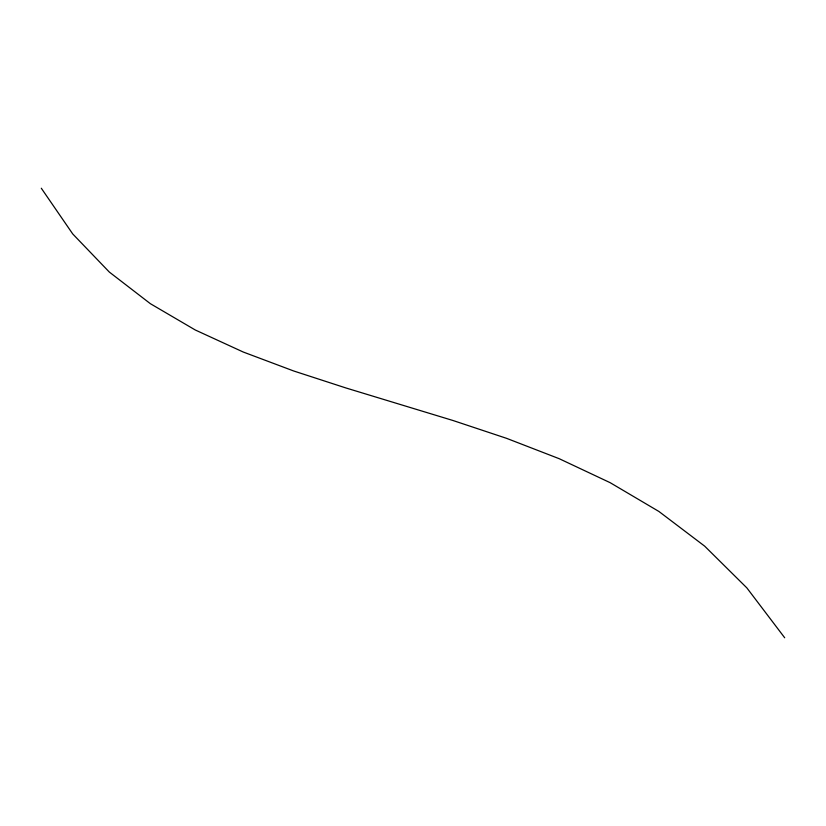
<?xml version="1.0" encoding="UTF-8"?>
<svg xmlns="http://www.w3.org/2000/svg" width="826" height="826" viewBox="0 0 826 826"><rect width="100%" height="100%" fill="white"/><g stroke="black" fill="none" stroke-linecap="round" stroke-linejoin="round"><path stroke-width="1.24" d="M784.7 637.775L746.849 587.885L704.692 546.162L658.911 511.47L610.177 482.694L559.181 458.688L506.575 438.338L453.061 420.527L345.949 387.972L293.705 370.988L243.257 352.031L195.246 329.977L150.373 303.689L109.311 272.053L72.729 233.944L41.3 188.225"/></g></svg>
